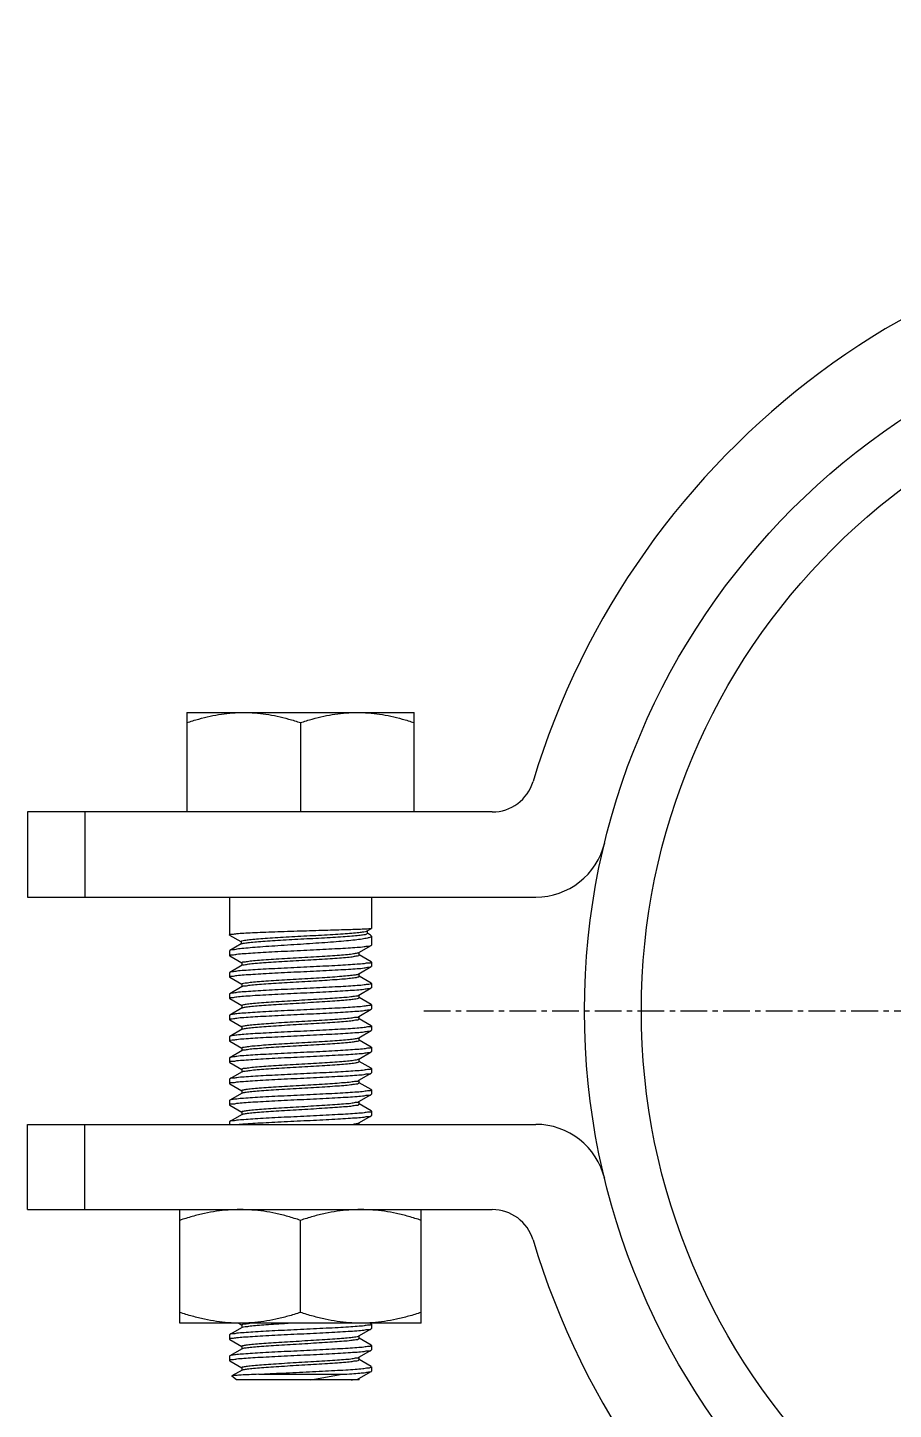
# Model space of a CAD drawing. Extents: x -452079 to 117456, y 3902 to 836955.
# Drawn here: x -266966 to -266561, y 688003 to 688650 of the extents above; entities that cross this region are included whole.
import ezdxf

# ---------------------------------------------------------------- set-up
doc = ezdxf.new("R2010")
doc.units = 0
doc.header["$LTSCALE"] = 1000
doc.header["$MEASUREMENT"] = 0
doc.linetypes.add('CENTER', pattern=[2, 1.25, -0.25, 0.25, -0.25])
doc.layers.add('总说明', color=2, linetype='Continuous')

msp = doc.modelspace()

# ---------------------------------------------------------------- linework, layer by layer
at = {"layer": '总说明', "color": 3, "linetype": 'Continuous'}
for p, q in [((-266891.97, 688329.2), (-266891.97, 688282.68)), ((-266891.97, 688329.2), (-266785.63, 688329.2)), ((-266838.8, 688324.45), (-266838.8, 688282.68)), ((-266785.63, 688282.68), (-266785.63, 688329.2)), ((-266966.47, 688282.68), (-266966.47, 688242.8)), ((-266749.06, 688282.68), (-266966.47, 688282.68)), ((-266939.75, 688282.68), (-266939.75, 688242.8)), ((-266966.47, 688242.8), (-266728.74, 688242.8)), ((-266872.03, 688242.8), (-266872.03, 688225.15)), ((-266805.57, 688242.8), (-266805.57, 688228.16)), ((-266807.61, 688226.98), (-266805.57, 688228.15)), ((-266807.48, 688225.79), (-266807.48, 688227.05)), ((-266805.57, 688228.15), (-266805.57, 688228.16)), ((-266871.95, 688225.06), (-266872.03, 688225.15)), ((-266871.95, 688225.06), (-266866.66, 688221.99)), ((-266866.49, 688220.88), (-266871.88, 688217.75)), ((-266866.62, 688222.05), (-266866.62, 688220.8)), ((-266866.46, 688220.85), (-266866.29, 688220.97)), ((-266811.46, 688216.88), (-266805.68, 688220.23)), ((-266805.96, 688224.97), (-266807.45, 688225.85)), ((-266805.96, 688224.97), (-266805.57, 688224.53)), ((-266805.68, 688220.23), (-266805.57, 688220.36)), ((-266805.57, 688224.53), (-266805.57, 688220.36)), ((-266871.88, 688217.75), (-266872.03, 688217.57)), ((-266872.03, 688217.57), (-266872.03, 688215.38)), ((-266871.92, 688215.25), (-266872.03, 688215.38)), ((-266871.92, 688215.25), (-266866.31, 688212)), ((-266811.32, 688215.71), (-266811.32, 688216.96)), ((-266805.68, 688212.52), (-266811.29, 688215.77)), ((-266871.92, 688207.53), (-266872.03, 688207.4)), ((-266872.03, 688207.4), (-266872.03, 688205.41)), ((-266866.14, 688210.88), (-266871.92, 688207.53)), ((-266866.28, 688212.05), (-266866.28, 688210.8)), ((-266811.46, 688206.91), (-266805.68, 688210.26)), ((-266805.68, 688212.52), (-266805.57, 688212.39)), ((-266805.68, 688210.26), (-266805.57, 688210.39)), ((-266805.57, 688212.39), (-266805.57, 688210.39)), ((-266871.92, 688205.28), (-266872.03, 688205.41)), ((-266871.92, 688205.28), (-266866.31, 688202.03)), ((-266866.14, 688200.91), (-266871.92, 688197.56)), ((-266866.28, 688202.08), (-266866.28, 688200.83)), ((-266866.1, 688200.88), (-266866.02, 688200.97)), ((-266811.32, 688205.74), (-266811.32, 688206.99)), ((-266805.68, 688202.55), (-266811.29, 688205.8)), ((-266805.68, 688202.55), (-266805.57, 688202.42)), ((-266805.57, 688202.42), (-266805.57, 688200.42)), ((-266871.92, 688197.56), (-266872.03, 688197.43)), ((-266872.03, 688197.43), (-266872.03, 688195.44)), ((-266871.92, 688195.31), (-266872.03, 688195.44)), ((-266871.92, 688195.31), (-266866.31, 688192.06)), ((-266811.59, 688196.88), (-266811.5, 688196.97)), ((-266811.46, 688196.94), (-266805.68, 688200.29)), ((-266811.32, 688195.77), (-266811.32, 688197.02)), ((-266805.68, 688192.58), (-266811.29, 688195.83)), ((-266805.68, 688200.29), (-266805.57, 688200.42)), ((-266866.14, 688190.94), (-266871.92, 688187.59)), ((-266866.28, 688192.11), (-266866.28, 688190.86)), ((-266811.46, 688186.97), (-266805.68, 688190.32)), ((-266805.68, 688192.58), (-266805.57, 688192.45)), ((-266805.68, 688190.32), (-266805.57, 688190.45)), ((-266805.57, 688192.45), (-266805.57, 688190.45)), ((-266871.92, 688187.59), (-266872.03, 688187.46)), ((-266872.03, 688187.46), (-266872.03, 688185.47)), ((-266871.92, 688185.34), (-266872.03, 688185.47)), ((-266871.92, 688185.34), (-266866.31, 688182.09)), ((-266866.28, 688182.14), (-266866.28, 688180.89)), ((-266811.32, 688185.8), (-266811.32, 688187.05)), ((-266805.68, 688182.61), (-266811.29, 688185.86)), ((-266805.68, 688182.61), (-266805.57, 688182.48)), ((-266805.57, 688182.48), (-266805.57, 688180.48)), ((-266871.92, 688177.62), (-266872.03, 688177.49)), ((-266872.03, 688177.49), (-266872.03, 688175.5)), ((-266871.92, 688175.37), (-266872.03, 688175.5)), ((-266866.14, 688180.97), (-266871.92, 688177.62)), ((-266871.92, 688175.37), (-266866.31, 688172.12)), ((-266811.46, 688177), (-266805.68, 688180.35)), ((-266811.32, 688175.83), (-266811.32, 688177.08)), ((-266805.68, 688172.64), (-266811.29, 688175.89)), ((-266805.68, 688180.35), (-266805.57, 688180.48)), ((-266866.14, 688171), (-266871.92, 688167.65)), ((-266866.28, 688172.18), (-266866.28, 688170.92)), ((-266811.46, 688167.03), (-266805.68, 688170.38)), ((-266805.68, 688172.64), (-266805.57, 688172.51)), ((-266805.68, 688170.38), (-266805.57, 688170.51)), ((-266805.57, 688172.51), (-266805.57, 688170.51)), ((-266871.92, 688167.65), (-266872.03, 688167.52)), ((-266872.03, 688167.52), (-266872.03, 688165.53)), ((-266871.92, 688165.4), (-266872.03, 688165.53)), ((-266871.92, 688165.4), (-266866.31, 688162.15)), ((-266866.28, 688162.21), (-266866.28, 688160.95)), ((-266811.32, 688165.86), (-266811.32, 688167.11)), ((-266805.68, 688162.67), (-266811.29, 688165.92)), ((-266805.68, 688162.67), (-266805.57, 688162.54)), ((-266805.57, 688162.54), (-266805.57, 688160.54)), ((-266871.92, 688157.68), (-266872.03, 688157.55)), ((-266872.03, 688157.55), (-266872.03, 688155.56)), ((-266871.92, 688155.43), (-266872.03, 688155.56)), ((-266866.14, 688161.03), (-266871.92, 688157.68)), ((-266871.92, 688155.43), (-266866.31, 688152.18)), ((-266866.1, 688161), (-266866.02, 688161.1)), ((-266811.59, 688157), (-266811.5, 688157.09)), ((-266811.46, 688157.06), (-266805.68, 688160.41)), ((-266811.32, 688155.89), (-266811.32, 688157.14)), ((-266805.68, 688152.7), (-266811.29, 688155.95)), ((-266805.68, 688160.41), (-266805.57, 688160.54)), ((-266866.14, 688151.06), (-266871.92, 688147.71)), ((-266866.28, 688152.24), (-266866.28, 688150.98)), ((-266811.46, 688147.09), (-266805.68, 688150.44)), ((-266805.68, 688152.7), (-266805.57, 688152.57)), ((-266805.68, 688150.44), (-266805.57, 688150.57)), ((-266805.57, 688152.57), (-266805.57, 688150.57)), ((-266871.92, 688147.71), (-266872.03, 688147.58)), ((-266872.03, 688147.58), (-266872.03, 688145.59)), ((-266871.92, 688145.46), (-266872.03, 688145.59)), ((-266871.92, 688145.46), (-266866.31, 688142.21)), ((-266811.32, 688145.92), (-266811.32, 688147.17)), ((-266805.68, 688142.73), (-266811.29, 688145.98)), ((-266805.68, 688142.73), (-266805.57, 688142.6)), ((-266805.57, 688142.6), (-266805.57, 688140.6)), ((-266966.47, 688096.57), (-266966.47, 688136.45)), ((-266966.47, 688136.45), (-266728.74, 688136.45)), ((-266939.75, 688096.57), (-266939.75, 688136.45)), ((-266871.92, 688137.74), (-266872.03, 688137.61)), ((-266872.03, 688137.61), (-266872.03, 688136.45)), ((-266866.14, 688141.09), (-266871.92, 688137.74)), ((-266866.28, 688142.27), (-266866.28, 688141.01)), ((-266811.46, 688137.12), (-266805.68, 688140.47)), ((-266811.32, 688136.45), (-266811.32, 688137.2)), ((-266805.68, 688140.47), (-266805.57, 688140.6)), ((-266966.47, 688096.57), (-266749.06, 688096.57)), ((-266895.3, 688043.4), (-266895.3, 688096.57)), ((-266838.8, 688048.44), (-266838.8, 688091.52)), ((-266782.31, 688043.4), (-266782.31, 688096.57)), ((-266782.31, 688043.4), (-266895.3, 688043.4)), ((-266866.14, 688041.39), (-266871.92, 688038.04)), ((-266867.85, 688043.4), (-266867.25, 688043.05)), ((-266867.25, 688043.05), (-266866.31, 688042.51)), ((-266866.28, 688042.57), (-266866.28, 688041.32)), ((-266866.1, 688041.36), (-266866.02, 688041.46)), ((-266811.46, 688037.42), (-266805.68, 688040.77)), ((-266805.68, 688043.03), (-266806.32, 688043.4)), ((-266805.68, 688043.03), (-266805.57, 688042.9)), ((-266805.68, 688040.77), (-266805.57, 688040.9)), ((-266805.57, 688042.9), (-266805.57, 688040.9)), ((-266871.92, 688038.04), (-266872.03, 688037.91)), ((-266872.03, 688037.91), (-266872.03, 688035.92)), ((-266871.92, 688035.79), (-266872.03, 688035.92)), ((-266871.92, 688035.79), (-266866.31, 688032.54)), ((-266866.28, 688032.6), (-266866.28, 688031.35)), ((-266811.59, 688037.36), (-266811.5, 688037.45)), ((-266811.32, 688036.25), (-266811.32, 688037.5)), ((-266805.68, 688033.06), (-266811.29, 688036.31)), ((-266805.68, 688033.06), (-266805.57, 688032.93)), ((-266805.57, 688032.93), (-266805.57, 688030.93)), ((-266871.92, 688028.07), (-266872.03, 688027.94)), ((-266872.03, 688027.94), (-266872.03, 688025.95)), ((-266866.14, 688031.42), (-266871.92, 688028.07)), ((-266811.46, 688027.45), (-266805.68, 688030.8)), ((-266811.32, 688026.28), (-266811.32, 688027.53)), ((-266805.68, 688023.09), (-266811.29, 688026.34)), ((-266805.68, 688030.8), (-266805.57, 688030.93)), ((-266871.92, 688025.82), (-266872.03, 688025.95)), ((-266871.92, 688025.82), (-266866.31, 688022.57)), ((-266866.14, 688021.46), (-266870.93, 688018.68)), ((-266866.28, 688022.63), (-266866.28, 688021.38)), ((-266811.46, 688017.48), (-266805.68, 688020.83)), ((-266805.65, 688023), (-266805.63, 688023.09)), ((-266805.64, 688020.79), (-266805.62, 688020.94)), ((-266805.57, 688022.96), (-266805.57, 688020.96)), ((-266870.93, 688018.68), (-266870.95, 688018.6)), ((-266868.71, 688016.81), (-266870.95, 688018.6)), ((-266811.33, 688016.81), (-266868.71, 688016.81)), ((-266858.33, 688019.47), (-266819.26, 688019.47)), ((-266833.97, 688016.81), (-266819.26, 688019.47)), ((-266811.32, 688016.81), (-266811.32, 688017.56))]:
    msp.add_line(p, q, dxfattribs=at)
at = {"layer": '总说明', "color": 4, "linetype": 'CENTER', "ltscale": 0.001, "const_width": 0.0369}
msp.add_lwpolyline([(-266571.79, 688649.72), (-266479.29, 688649.72)], dxfattribs=at)
at = {"layer": '总说明', "color": 4, "linetype": 'CENTER', "ltscale": 0.01}
msp.add_lwpolyline([(-266781.04, 688189.62), (-265961.17, 688189.62)], dxfattribs=at)
at = {"layer": '总说明', "color": 1, "linetype": 'Continuous'}
for radius in [332.33, 305.74]:
    msp.add_circle((-266373.54, 688189.62), radius, dxfattribs=at)
at = {"layer": '总说明', "color": 3, "linetype": 'Continuous'}
for centre, radius, start, end in [((-266373.54, 688189.62), 372.21, 16.74637, 163.25363), ((-266749.06, 688302.61), 19.94, 270, 343.25363), ((-266728.74, 688276.03), 33.23, 270, 346.32798), ((-266728.74, 688103.22), 33.23, 13.67202, 90), ((-266749.06, 688076.63), 19.94, 16.74637, 90), ((-266373.54, 688189.62), 372.21, 196.74637, 343.25363)]:
    msp.add_arc(centre, radius, start, end, dxfattribs=at)
for points, start_tangent, end_tangent in [([(-266891.97, 688324.45), (-266886.43, 688326.15), (-266881.08, 688327.47), (-266875.83, 688328.42), (-266870.61, 688329), (-266865.39, 688329.2)], (0.948683, 0.316228), (1, 0)), ([(-266865.39, 688329.2), (-266860.17, 688329), (-266854.95, 688328.42), (-266849.69, 688327.47), (-266844.35, 688326.15), (-266838.8, 688324.45)], (1, -0.000001), (0.948683, -0.316228)), ([(-266838.8, 688324.45), (-266833.26, 688326.15), (-266827.91, 688327.47), (-266822.66, 688328.42), (-266817.43, 688329), (-266812.22, 688329.2)], (0.948683, 0.316228), (1, 0)), ([(-266812.22, 688329.2), (-266807, 688329), (-266801.78, 688328.42), (-266796.52, 688327.47), (-266791.17, 688326.15), (-266785.63, 688324.45)], (1, -0.000001), (0.948683, -0.316228)), ([(-266871.91, 688225.16), (-266871.91, 688225.26), (-266870.82, 688225.51), (-266868.6, 688225.74), (-266865.35, 688225.97), (-266861.27, 688226.19), (-266856.41, 688226.4), (-266850.87, 688226.61), (-266844.89, 688226.81), (-266838.8, 688227)], (-0.10303, 0.994678), (0.999542, 0.03025)), ([(-266866.59, 688222.03), (-266866.29, 688222.3), (-266864.95, 688222.61), (-266862.63, 688222.91), (-266859.4, 688223.22), (-266855.38, 688223.53), (-266850.7, 688223.83), (-266845.53, 688224.14), (-266840.04, 688224.45), (-266834.43, 688224.76), (-266828.91, 688225.06), (-266823.66, 688225.37), (-266818.89, 688225.68), (-266814.77, 688225.99), (-266811.46, 688226.29), (-266809.09, 688226.6), (-266807.76, 688226.91), (-266807.65, 688227.01)], (0.45578, 0.890093), (0.663821, 0.747892)), ([(-266838.8, 688227), (-266833.07, 688227.17), (-266827.4, 688227.34), (-266822.06, 688227.5), (-266817.29, 688227.64), (-266813.25, 688227.77), (-266809.94, 688227.89), (-266807.49, 688228), (-266806.02, 688228.09), (-266805.58, 688228.16)], (0.999542, 0.03025), (0.904854, 0.425723)), ([(-266838.8, 688220.7), (-266844.89, 688220.31), (-266850.87, 688219.91), (-266856.42, 688219.53), (-266861.27, 688219.16), (-266865.35, 688218.79), (-266868.6, 688218.43), (-266870.83, 688218.07), (-266871.91, 688217.76)], (-0.997879, -0.065091), (-0.321189, -0.947015)), ([(-266866.29, 688220.97), (-266864.95, 688221.28), (-266862.63, 688221.58), (-266859.4, 688221.89), (-266855.38, 688222.2), (-266850.7, 688222.51), (-266845.53, 688222.81), (-266840.04, 688223.12), (-266834.43, 688223.43), (-266828.91, 688223.73), (-266823.66, 688224.04), (-266818.89, 688224.35), (-266814.77, 688224.66), (-266811.46, 688224.96), (-266809.09, 688225.27), (-266807.76, 688225.58), (-266807.55, 688225.83)], (0.851903, 0.523699), (0.420992, 0.907064)), ([(-266805.57, 688224.53), (-266806.02, 688224.07), (-266807.5, 688223.6), (-266809.96, 688223.15), (-266813.26, 688222.71), (-266817.3, 688222.3), (-266822.07, 688221.88), (-266827.41, 688221.48), (-266833.07, 688221.08), (-266838.8, 688220.7)], (-0.135781, -0.990739), (-0.997879, -0.065091)), ([(-266838.8, 688217.87), (-266832.71, 688218.16), (-266826.83, 688218.46), (-266821.35, 688218.75), (-266816.46, 688219.04), (-266812.33, 688219.33), (-266809.07, 688219.63), (-266806.85, 688219.92), (-266805.72, 688220.21), (-266805.71, 688220.24)], (0.998862, 0.047692), (0.27764, 0.960685)), ([(-266871.92, 688215.38), (-266871.9, 688215.52), (-266870.79, 688215.81), (-266868.54, 688216.11), (-266865.26, 688216.41), (-266861.14, 688216.7), (-266856.3, 688216.99), (-266850.82, 688217.28), (-266844.89, 688217.58), (-266838.8, 688217.87)], (-0.020234, 0.999795), (0.998862, 0.047692)), ([(-266866.17, 688212.07), (-266866.17, 688212.19), (-266865.14, 688212.51), (-266863.04, 688212.83), (-266859.97, 688213.15), (-266856.05, 688213.47), (-266851.43, 688213.79), (-266846.3, 688214.11), (-266840.87, 688214.43), (-266835.36, 688214.75), (-266829.98, 688215.07), (-266824.96, 688215.38), (-266820.5, 688215.7), (-266816.78, 688216.02), (-266813.94, 688216.34), (-266812.1, 688216.66), (-266811.44, 688216.84)], (-0.154272, 0.988028), (0.865104, 0.501593)), ([(-266866.17, 688210.89), (-266865.14, 688211.18), (-266863.04, 688211.5), (-266859.97, 688211.82), (-266856.05, 688212.14), (-266851.43, 688212.46), (-266846.3, 688212.78), (-266840.87, 688213.1), (-266835.36, 688213.42), (-266829.98, 688213.74), (-266824.96, 688214.06), (-266820.5, 688214.37), (-266816.78, 688214.69), (-266813.94, 688215.01), (-266812.1, 688215.33), (-266811.34, 688215.65), (-266811.36, 688215.69)], (0.235042, 0.971985), (-0.46906, 0.883166)), ([(-266871.92, 688205.41), (-266871.91, 688205.55), (-266870.78, 688205.85), (-266868.51, 688206.15), (-266865.21, 688206.44), (-266861.08, 688206.73), (-266856.2, 688207.03), (-266850.74, 688207.32), (-266844.87, 688207.61), (-266838.8, 688207.9)], (-0.051605, 0.998668), (0.998862, 0.047692)), ([(-266838.8, 688209.89), (-266844.89, 688209.6), (-266850.82, 688209.31), (-266856.3, 688209.01), (-266861.14, 688208.73), (-266865.26, 688208.43), (-266868.54, 688208.14), (-266870.79, 688207.84), (-266871.9, 688207.54), (-266871.9, 688207.53)], (-0.998862, -0.047692), (-0.231051, -0.972942)), ([(-266805.69, 688212.39), (-266805.72, 688212.24), (-266806.85, 688211.95), (-266809.07, 688211.65), (-266812.33, 688211.36), (-266816.46, 688211.06), (-266821.35, 688210.77), (-266826.83, 688210.48), (-266832.71, 688210.19), (-266838.8, 688209.89)], (-0.038424, -0.999262), (-0.998862, -0.047692)), ([(-266838.8, 688207.9), (-266832.74, 688208.19), (-266826.79, 688208.49), (-266821.22, 688208.79), (-266816.31, 688209.08), (-266812.22, 688209.37), (-266809.03, 688209.66), (-266806.82, 688209.96), (-266805.7, 688210.25), (-266805.7, 688210.27)], (0.998862, 0.047692), (0.213568, 0.976928)), ([(-266866.21, 688202.05), (-266866.02, 688202.3), (-266864.71, 688202.62), (-266862.36, 688202.94), (-266859.07, 688203.26), (-266854.95, 688203.58), (-266850.19, 688203.9), (-266844.96, 688204.22), (-266839.49, 688204.54), (-266833.99, 688204.86), (-266828.69, 688205.18), (-266823.79, 688205.49), (-266819.49, 688205.81), (-266815.98, 688206.13), (-266813.38, 688206.45), (-266811.81, 688206.77), (-266811.47, 688206.93)], (0.385527, 0.922697), (0.84962, 0.527396)), ([(-266866.02, 688200.97), (-266864.71, 688201.29), (-266862.36, 688201.61), (-266859.07, 688201.93), (-266854.95, 688202.25), (-266850.19, 688202.57), (-266844.96, 688202.89), (-266839.49, 688203.21), (-266833.99, 688203.53), (-266828.69, 688203.85), (-266823.79, 688204.17), (-266819.49, 688204.48), (-266815.98, 688204.8), (-266813.38, 688205.12), (-266811.81, 688205.44), (-266811.33, 688205.74)], (0.73028, 0.683148), (0.307007, 0.951707)), ([(-266805.69, 688202.41), (-266805.7, 688202.28), (-266806.82, 688201.98), (-266809.03, 688201.69), (-266812.22, 688201.4), (-266816.31, 688201.1), (-266821.22, 688200.81), (-266826.79, 688200.51), (-266832.74, 688200.22), (-266838.8, 688199.92)], (0.038177, -0.999271), (-0.998862, -0.047692)), ([(-266871.92, 688195.44), (-266871.9, 688195.58), (-266870.79, 688195.87), (-266868.58, 688196.17), (-266865.39, 688196.46), (-266861.3, 688196.75), (-266856.39, 688197.05), (-266850.82, 688197.34), (-266844.87, 688197.64), (-266838.8, 688197.93)], (-0.046744, 0.998907), (0.998862, 0.047692)), ([(-266838.8, 688199.92), (-266844.87, 688199.63), (-266850.74, 688199.34), (-266856.2, 688199.05), (-266861.08, 688198.76), (-266865.21, 688198.47), (-266868.51, 688198.17), (-266870.78, 688197.87), (-266871.91, 688197.57), (-266871.91, 688197.56)], (-0.998862, -0.047692), (-0.202318, -0.97932)), ([(-266866.27, 688192.11), (-266865.79, 688192.41), (-266864.22, 688192.73), (-266861.62, 688193.05), (-266858.11, 688193.37), (-266853.81, 688193.69), (-266848.92, 688194.01), (-266843.61, 688194.33), (-266838.11, 688194.65), (-266832.64, 688194.97), (-266827.42, 688195.29), (-266822.65, 688195.6), (-266818.54, 688195.92), (-266815.24, 688196.24), (-266812.89, 688196.56), (-266811.59, 688196.88)], (0.307007, 0.951707), (0.73028, 0.683148)), ([(-266866.13, 688190.92), (-266865.79, 688191.08), (-266864.22, 688191.4), (-266861.62, 688191.72), (-266858.11, 688192.04), (-266853.81, 688192.36), (-266848.92, 688192.68), (-266843.61, 688193), (-266838.11, 688193.32), (-266832.64, 688193.64), (-266827.42, 688193.96), (-266822.65, 688194.28), (-266818.54, 688194.59), (-266815.24, 688194.91), (-266812.89, 688195.23), (-266811.59, 688195.55), (-266811.4, 688195.8)], (0.84962, 0.527396), (0.385527, 0.922697)), ([(-266838.8, 688197.93), (-266832.73, 688198.22), (-266826.86, 688198.51), (-266821.4, 688198.81), (-266816.51, 688199.1), (-266812.39, 688199.39), (-266809.09, 688199.69), (-266806.82, 688199.99), (-266805.7, 688200.28), (-266805.7, 688200.3)], (0.998862, 0.047692), (0.202707, 0.979239)), ([(-266838.8, 688189.95), (-266844.87, 688189.66), (-266850.82, 688189.37), (-266856.39, 688189.07), (-266861.3, 688188.77), (-266865.39, 688188.48), (-266868.58, 688188.19), (-266870.79, 688187.9), (-266871.9, 688187.6), (-266871.91, 688187.59)], (-0.998862, -0.047692), (-0.206759, -0.978392)), ([(-266871.91, 688185.46), (-266871.89, 688185.62), (-266870.76, 688185.91), (-266868.54, 688186.2), (-266865.28, 688186.5), (-266861.15, 688186.79), (-266856.25, 688187.08), (-266850.77, 688187.38), (-266844.89, 688187.67), (-266838.8, 688187.96)], (0.036199, 0.999345), (0.998862, 0.047692)), ([(-266805.69, 688192.44), (-266805.7, 688192.31), (-266806.82, 688192.01), (-266809.09, 688191.71), (-266812.39, 688191.41), (-266816.51, 688191.12), (-266821.4, 688190.83), (-266826.86, 688190.54), (-266832.73, 688190.25), (-266838.8, 688189.95)], (0.050899, -0.998704), (-0.998862, -0.047692)), ([(-266838.8, 688187.96), (-266832.71, 688188.25), (-266826.78, 688188.55), (-266821.3, 688188.84), (-266816.46, 688189.13), (-266812.34, 688189.42), (-266809.06, 688189.72), (-266806.81, 688190.02), (-266805.7, 688190.31), (-266805.7, 688190.33)], (0.998862, 0.047692), (0.220718, 0.975338)), ([(-266866.24, 688182.16), (-266866.26, 688182.2), (-266865.5, 688182.52), (-266863.66, 688182.84), (-266860.83, 688183.16), (-266857.1, 688183.48), (-266852.64, 688183.8), (-266847.62, 688184.12), (-266842.25, 688184.44), (-266836.73, 688184.76), (-266831.3, 688185.08), (-266826.17, 688185.4), (-266821.55, 688185.71), (-266817.63, 688186.03), (-266814.56, 688186.35), (-266812.46, 688186.67), (-266811.44, 688186.97)], (-0.46906, 0.883166), (0.235041, 0.971985)), ([(-266866.16, 688181.01), (-266865.5, 688181.19), (-266863.66, 688181.51), (-266860.83, 688181.83), (-266857.1, 688182.15), (-266852.64, 688182.47), (-266847.62, 688182.79), (-266842.25, 688183.11), (-266836.73, 688183.43), (-266831.3, 688183.75), (-266826.17, 688184.07), (-266821.55, 688184.38), (-266817.63, 688184.7), (-266814.56, 688185.02), (-266812.46, 688185.34), (-266811.43, 688185.66), (-266811.43, 688185.78)], (0.865104, 0.501593), (-0.154272, 0.988028)), ([(-266805.69, 688182.47), (-266805.7, 688182.34), (-266806.81, 688182.04), (-266809.06, 688181.74), (-266812.34, 688181.45), (-266816.46, 688181.15), (-266821.3, 688180.87), (-266826.78, 688180.57), (-266832.71, 688180.28), (-266838.8, 688179.98)], (0.03272, -0.999465), (-0.998862, -0.047692)), ([(-266871.92, 688175.5), (-266871.9, 688175.64), (-266870.79, 688175.93), (-266868.54, 688176.23), (-266865.26, 688176.53), (-266861.14, 688176.82), (-266856.3, 688177.11), (-266850.82, 688177.4), (-266844.89, 688177.7), (-266838.8, 688177.99)], (-0.020234, 0.999795), (0.998862, 0.047692)), ([(-266838.8, 688179.98), (-266844.89, 688179.69), (-266850.77, 688179.4), (-266856.25, 688179.11), (-266861.15, 688178.81), (-266865.28, 688178.52), (-266868.54, 688178.23), (-266870.76, 688177.93), (-266871.89, 688177.64), (-266871.9, 688177.62)], (-0.998862, -0.047692), (-0.2756, -0.961273)), ([(-266866.17, 688172.19), (-266866.17, 688172.31), (-266865.14, 688172.63), (-266863.04, 688172.95), (-266859.97, 688173.27), (-266856.05, 688173.59), (-266851.43, 688173.91), (-266846.3, 688174.23), (-266840.87, 688174.55), (-266835.36, 688174.87), (-266829.98, 688175.19), (-266824.96, 688175.5), (-266820.5, 688175.82), (-266816.78, 688176.14), (-266813.94, 688176.46), (-266812.1, 688176.78), (-266811.44, 688176.96)], (-0.154272, 0.988028), (0.865104, 0.501593)), ([(-266866.17, 688171.01), (-266865.14, 688171.3), (-266863.04, 688171.62), (-266859.97, 688171.94), (-266856.05, 688172.26), (-266851.43, 688172.58), (-266846.3, 688172.9), (-266840.87, 688173.22), (-266835.36, 688173.54), (-266829.98, 688173.86), (-266824.96, 688174.18), (-266820.5, 688174.49), (-266816.78, 688174.81), (-266813.94, 688175.13), (-266812.1, 688175.45), (-266811.34, 688175.77), (-266811.36, 688175.81)], (0.235042, 0.971985), (-0.46906, 0.883166)), ([(-266838.8, 688177.99), (-266832.71, 688178.28), (-266826.83, 688178.58), (-266821.35, 688178.87), (-266816.46, 688179.16), (-266812.33, 688179.45), (-266809.07, 688179.75), (-266806.85, 688180.04), (-266805.72, 688180.33), (-266805.71, 688180.36)], (0.998862, 0.047692), (0.27764, 0.960685)), ([(-266838.8, 688170.01), (-266844.89, 688169.72), (-266850.82, 688169.43), (-266856.3, 688169.14), (-266861.14, 688168.85), (-266865.26, 688168.55), (-266868.54, 688168.26), (-266870.79, 688167.96), (-266871.9, 688167.67), (-266871.9, 688167.65)], (-0.998862, -0.047692), (-0.231051, -0.972942)), ([(-266805.69, 688172.51), (-266805.72, 688172.36), (-266806.85, 688172.07), (-266809.07, 688171.77), (-266812.33, 688171.48), (-266816.46, 688171.18), (-266821.35, 688170.89), (-266826.83, 688170.6), (-266832.71, 688170.31), (-266838.8, 688170.01)], (-0.038424, -0.999262), (-0.998862, -0.047692)), ([(-266838.8, 688168.02), (-266832.74, 688168.31), (-266826.79, 688168.61), (-266821.22, 688168.91), (-266816.31, 688169.2), (-266812.22, 688169.49), (-266809.03, 688169.78), (-266806.82, 688170.08), (-266805.7, 688170.37), (-266805.7, 688170.39)], (0.998862, 0.047692), (0.213568, 0.976928)), ([(-266871.92, 688165.53), (-266871.91, 688165.67), (-266870.78, 688165.97), (-266868.51, 688166.27), (-266865.21, 688166.56), (-266861.08, 688166.85), (-266856.2, 688167.15), (-266850.74, 688167.44), (-266844.87, 688167.73), (-266838.8, 688168.02)], (-0.051605, 0.998668), (0.998862, 0.047692)), ([(-266866.21, 688162.17), (-266866.02, 688162.42), (-266864.71, 688162.74), (-266862.36, 688163.06), (-266859.07, 688163.38), (-266854.95, 688163.7), (-266850.19, 688164.02), (-266844.96, 688164.34), (-266839.49, 688164.66), (-266833.99, 688164.98), (-266828.69, 688165.3), (-266823.79, 688165.61), (-266819.49, 688165.93), (-266815.98, 688166.25), (-266813.38, 688166.57), (-266811.81, 688166.89), (-266811.47, 688167.05)], (0.385527, 0.922697), (0.84962, 0.527396)), ([(-266866.02, 688161.1), (-266864.71, 688161.41), (-266862.36, 688161.73), (-266859.07, 688162.05), (-266854.95, 688162.37), (-266850.19, 688162.69), (-266844.96, 688163.01), (-266839.49, 688163.33), (-266833.99, 688163.65), (-266828.69, 688163.97), (-266823.79, 688164.29), (-266819.49, 688164.6), (-266815.98, 688164.92), (-266813.38, 688165.24), (-266811.81, 688165.56), (-266811.33, 688165.86)], (0.73028, 0.683148), (0.307007, 0.951707)), ([(-266805.69, 688162.53), (-266805.7, 688162.4), (-266806.82, 688162.1), (-266809.03, 688161.81), (-266812.22, 688161.52), (-266816.31, 688161.22), (-266821.22, 688160.93), (-266826.79, 688160.63), (-266832.74, 688160.34), (-266838.8, 688160.04)], (0.038177, -0.999271), (-0.998862, -0.047692)), ([(-266871.92, 688155.56), (-266871.9, 688155.7), (-266870.79, 688155.99), (-266868.58, 688156.29), (-266865.39, 688156.58), (-266861.3, 688156.87), (-266856.39, 688157.17), (-266850.82, 688157.46), (-266844.87, 688157.76), (-266838.8, 688158.05)], (-0.046744, 0.998907), (0.998862, 0.047692)), ([(-266838.8, 688160.04), (-266844.87, 688159.75), (-266850.74, 688159.46), (-266856.2, 688159.17), (-266861.08, 688158.88), (-266865.21, 688158.59), (-266868.51, 688158.29), (-266870.78, 688157.99), (-266871.91, 688157.69), (-266871.91, 688157.68)], (-0.998862, -0.047692), (-0.202318, -0.97932)), ([(-266866.27, 688152.23), (-266865.79, 688152.53), (-266864.22, 688152.85), (-266861.62, 688153.17), (-266858.11, 688153.49), (-266853.81, 688153.81), (-266848.92, 688154.13), (-266843.61, 688154.45), (-266838.11, 688154.77), (-266832.64, 688155.09), (-266827.42, 688155.41), (-266822.65, 688155.72), (-266818.54, 688156.04), (-266815.24, 688156.36), (-266812.89, 688156.68), (-266811.59, 688157)], (0.307007, 0.951707), (0.73028, 0.683148)), ([(-266866.13, 688151.04), (-266865.79, 688151.2), (-266864.22, 688151.52), (-266861.62, 688151.84), (-266858.11, 688152.16), (-266853.81, 688152.48), (-266848.92, 688152.8), (-266843.61, 688153.12), (-266838.11, 688153.44), (-266832.64, 688153.76), (-266827.42, 688154.08), (-266822.65, 688154.4), (-266818.54, 688154.71), (-266815.24, 688155.03), (-266812.89, 688155.35), (-266811.59, 688155.67), (-266811.4, 688155.92)], (0.84962, 0.527396), (0.385527, 0.922697)), ([(-266838.8, 688158.05), (-266832.73, 688158.34), (-266826.86, 688158.63), (-266821.4, 688158.93), (-266816.51, 688159.22), (-266812.39, 688159.51), (-266809.09, 688159.81), (-266806.82, 688160.11), (-266805.7, 688160.4), (-266805.7, 688160.42)], (0.998862, 0.047692), (0.202707, 0.979239)), ([(-266838.8, 688150.08), (-266844.87, 688149.78), (-266850.82, 688149.49), (-266856.39, 688149.19), (-266861.3, 688148.89), (-266865.39, 688148.6), (-266868.58, 688148.31), (-266870.79, 688148.02), (-266871.9, 688147.72), (-266871.91, 688147.71)], (-0.998862, -0.047692), (-0.206759, -0.978392)), ([(-266805.69, 688152.56), (-266805.7, 688152.43), (-266806.82, 688152.13), (-266809.09, 688151.83), (-266812.39, 688151.53), (-266816.51, 688151.24), (-266821.4, 688150.95), (-266826.86, 688150.66), (-266832.73, 688150.37), (-266838.8, 688150.08)], (0.050899, -0.998704), (-0.998862, -0.047692)), ([(-266838.8, 688148.08), (-266832.71, 688148.37), (-266826.78, 688148.67), (-266821.3, 688148.96), (-266816.46, 688149.25), (-266812.34, 688149.54), (-266809.06, 688149.84), (-266806.81, 688150.14), (-266805.7, 688150.43), (-266805.7, 688150.45)], (0.998862, 0.047692), (0.220718, 0.975338)), ([(-266871.91, 688145.58), (-266871.89, 688145.74), (-266870.76, 688146.03), (-266868.54, 688146.32), (-266865.28, 688146.62), (-266861.15, 688146.91), (-266856.25, 688147.2), (-266850.77, 688147.5), (-266844.89, 688147.79), (-266838.8, 688148.08)], (0.036199, 0.999345), (0.998862, 0.047692)), ([(-266866.24, 688142.28), (-266866.26, 688142.33), (-266865.5, 688142.64), (-266863.66, 688142.96), (-266860.83, 688143.28), (-266857.1, 688143.6), (-266852.64, 688143.92), (-266847.62, 688144.24), (-266842.25, 688144.56), (-266836.73, 688144.88), (-266831.3, 688145.2), (-266826.17, 688145.52), (-266821.55, 688145.83), (-266817.63, 688146.15), (-266814.56, 688146.47), (-266812.46, 688146.79), (-266811.44, 688147.09)], (-0.46906, 0.883166), (0.235041, 0.971985)), ([(-266866.16, 688141.13), (-266865.5, 688141.31), (-266863.66, 688141.63), (-266860.83, 688141.95), (-266857.1, 688142.27), (-266852.64, 688142.59), (-266847.62, 688142.91), (-266842.25, 688143.23), (-266836.73, 688143.55), (-266831.3, 688143.87), (-266826.17, 688144.19), (-266821.55, 688144.51), (-266817.63, 688144.82), (-266814.56, 688145.14), (-266812.46, 688145.46), (-266811.43, 688145.78), (-266811.43, 688145.9)], (0.865104, 0.501593), (-0.154272, 0.988028)), ([(-266805.69, 688142.59), (-266805.7, 688142.46), (-266806.81, 688142.16), (-266809.06, 688141.86), (-266812.34, 688141.57), (-266816.46, 688141.27), (-266821.3, 688140.99), (-266826.78, 688140.69), (-266832.71, 688140.4), (-266838.8, 688140.11)], (0.03272, -0.999465), (-0.998862, -0.047692)), ([(-266838.8, 688140.11), (-266844.89, 688139.81), (-266850.77, 688139.52), (-266856.25, 688139.23), (-266861.15, 688138.93), (-266865.28, 688138.64), (-266868.54, 688138.35), (-266870.76, 688138.05), (-266871.89, 688137.76), (-266871.9, 688137.74)], (-0.998862, -0.047692), (-0.2756, -0.961273)), ([(-266867.48, 688136.5), (-266865.26, 688136.65), (-266861.14, 688136.94), (-266856.3, 688137.23), (-266850.82, 688137.52), (-266844.89, 688137.82), (-266838.8, 688138.11)], (0.995007, 0.099802), (0.998862, 0.047692)), ([(-266838.8, 688138.11), (-266832.71, 688138.4), (-266826.83, 688138.7), (-266821.35, 688138.99), (-266816.46, 688139.28), (-266812.33, 688139.57), (-266809.07, 688139.87), (-266806.85, 688140.16), (-266805.72, 688140.45), (-266805.71, 688140.48)], (0.998862, 0.047692), (0.27764, 0.960685)), ([(-266813.94, 688136.58), (-266812.1, 688136.9), (-266811.44, 688137.08)], (0.989689, 0.143233), (0.865104, 0.501593)), ([(-266867.05, 688096.57), (-266872.59, 688096.36), (-266878.14, 688095.74), (-266883.72, 688094.73), (-266889.41, 688093.33), (-266895.3, 688091.52)], (-1, 0), (-0.948683, -0.316228)), ([(-266838.8, 688091.52), (-266844.69, 688093.33), (-266850.38, 688094.73), (-266855.96, 688095.74), (-266861.51, 688096.36), (-266867.05, 688096.57)], (-0.948683, 0.316228), (-1, 0.000001)), ([(-266810.55, 688096.57), (-266816.1, 688096.36), (-266821.65, 688095.74), (-266827.23, 688094.73), (-266832.91, 688093.33), (-266838.8, 688091.52)], (-1, 0), (-0.948683, -0.316228)), ([(-266782.31, 688091.52), (-266788.2, 688093.33), (-266793.88, 688094.73), (-266799.46, 688095.74), (-266805.01, 688096.36), (-266810.55, 688096.57)], (-0.948683, 0.316228), (-1, 0.000001)), ([(-266867.05, 688043.4), (-266872.59, 688043.61), (-266878.14, 688044.22), (-266883.72, 688045.24), (-266889.41, 688046.64), (-266895.3, 688048.44)], (-1, 0), (-0.948683, 0.316228)), ([(-266838.8, 688048.44), (-266844.69, 688046.64), (-266850.38, 688045.24), (-266855.96, 688044.22), (-266861.51, 688043.61), (-266867.05, 688043.4)], (-0.948683, -0.316228), (-1, -0.000001)), ([(-266810.55, 688043.4), (-266816.1, 688043.61), (-266821.65, 688044.22), (-266827.23, 688045.24), (-266832.91, 688046.64), (-266838.8, 688048.44)], (-1, 0), (-0.948683, 0.316228)), ([(-266782.31, 688048.44), (-266788.2, 688046.64), (-266793.88, 688045.24), (-266799.46, 688044.22), (-266805.01, 688043.61), (-266810.55, 688043.4)], (-0.948683, -0.316228), (-1, -0.000001)), ([(-266838.8, 688040.41), (-266844.87, 688040.11), (-266850.74, 688039.82), (-266856.2, 688039.53), (-266861.08, 688039.24), (-266865.21, 688038.95), (-266868.51, 688038.65), (-266870.78, 688038.35), (-266871.91, 688038.05), (-266871.91, 688038.04)], (-0.998862, -0.047692), (-0.202318, -0.97932)), ([(-266866.21, 688042.54), (-266866.02, 688042.79), (-266864.71, 688043.1), (-266862.56, 688043.39)], (0.385527, 0.922697), (0.986282, 0.16507)), ([(-266866.02, 688041.46), (-266864.71, 688041.78), (-266862.36, 688042.09), (-266859.07, 688042.41), (-266854.95, 688042.73), (-266850.19, 688043.05), (-266844.96, 688043.37), (-266844.51, 688043.4)], (0.73028, 0.683148), (0.998249, 0.05915)), ([(-266805.69, 688042.89), (-266805.7, 688042.76), (-266806.82, 688042.46), (-266809.03, 688042.17), (-266812.22, 688041.88), (-266816.31, 688041.59), (-266821.22, 688041.29), (-266826.79, 688040.99), (-266832.74, 688040.7), (-266838.8, 688040.41)], (0.038177, -0.999271), (-0.998862, -0.047692)), ([(-266838.8, 688038.41), (-266832.73, 688038.7), (-266826.86, 688039), (-266821.4, 688039.29), (-266816.51, 688039.58), (-266812.39, 688039.87), (-266809.09, 688040.17), (-266806.82, 688040.47), (-266805.7, 688040.76), (-266805.7, 688040.78)], (0.998862, 0.047692), (0.202707, 0.979239)), ([(-266871.92, 688035.92), (-266871.9, 688036.06), (-266870.79, 688036.36), (-266868.58, 688036.65), (-266865.39, 688036.94), (-266861.3, 688037.23), (-266856.39, 688037.53), (-266850.82, 688037.82), (-266844.87, 688038.12), (-266838.8, 688038.41)], (-0.046744, 0.998907), (0.998862, 0.047692)), ([(-266866.27, 688032.59), (-266865.79, 688032.9), (-266864.22, 688033.21), (-266861.62, 688033.53), (-266858.11, 688033.85), (-266853.81, 688034.17), (-266848.92, 688034.49), (-266843.61, 688034.81), (-266838.11, 688035.13), (-266832.64, 688035.45), (-266827.42, 688035.77), (-266822.65, 688036.09), (-266818.54, 688036.4), (-266815.24, 688036.72), (-266812.89, 688037.04), (-266811.59, 688037.36)], (0.307007, 0.951707), (0.73028, 0.683148)), ([(-266866.13, 688031.4), (-266865.79, 688031.57), (-266864.22, 688031.88), (-266861.62, 688032.2), (-266858.11, 688032.52), (-266853.81, 688032.84), (-266848.92, 688033.16), (-266843.61, 688033.48), (-266838.11, 688033.8), (-266832.64, 688034.12), (-266827.42, 688034.44), (-266822.65, 688034.76), (-266818.54, 688035.08), (-266815.24, 688035.39), (-266812.89, 688035.71), (-266811.59, 688036.03), (-266811.4, 688036.28)], (0.84962, 0.527396), (0.385527, 0.922697)), ([(-266805.69, 688032.92), (-266805.7, 688032.79), (-266806.82, 688032.49), (-266809.09, 688032.19), (-266812.39, 688031.89), (-266816.51, 688031.6), (-266821.4, 688031.31), (-266826.86, 688031.02), (-266832.73, 688030.73), (-266838.8, 688030.44)], (0.050899, -0.998704), (-0.998862, -0.047692)), ([(-266838.8, 688030.44), (-266844.87, 688030.14), (-266850.82, 688029.85), (-266856.39, 688029.55), (-266861.3, 688029.26), (-266865.39, 688028.96), (-266868.58, 688028.67), (-266870.79, 688028.38), (-266871.9, 688028.08), (-266871.91, 688028.07)], (-0.998862, -0.047692), (-0.206759, -0.978392)), ([(-266871.91, 688025.95), (-266871.89, 688026.1), (-266870.76, 688026.39), (-266868.54, 688026.68), (-266865.28, 688026.98), (-266861.15, 688027.27), (-266856.25, 688027.56), (-266850.77, 688027.86), (-266844.89, 688028.15), (-266838.8, 688028.44)], (0.036199, 0.999345), (0.998862, 0.047692)), ([(-266866.24, 688022.64), (-266866.26, 688022.69), (-266865.5, 688023.01), (-266863.66, 688023.32), (-266860.83, 688023.64), (-266857.1, 688023.96), (-266852.64, 688024.28), (-266847.62, 688024.6), (-266842.25, 688024.92), (-266836.73, 688025.24), (-266831.3, 688025.56), (-266826.17, 688025.88), (-266821.55, 688026.2), (-266817.63, 688026.51), (-266814.56, 688026.83), (-266812.46, 688027.15), (-266811.44, 688027.45)], (-0.46906, 0.883166), (0.235041, 0.971985)), ([(-266866.16, 688021.49), (-266865.5, 688021.68), (-266863.66, 688021.99), (-266860.83, 688022.31), (-266857.1, 688022.63), (-266852.64, 688022.95), (-266847.62, 688023.27), (-266842.25, 688023.59), (-266836.73, 688023.91), (-266831.3, 688024.23), (-266826.17, 688024.55), (-266821.55, 688024.87), (-266817.63, 688025.19), (-266814.56, 688025.5), (-266812.46, 688025.82), (-266811.43, 688026.14), (-266811.43, 688026.26)], (0.865104, 0.501593), (-0.154272, 0.988028)), ([(-266838.8, 688028.44), (-266832.71, 688028.73), (-266826.78, 688029.03), (-266821.3, 688029.32), (-266816.46, 688029.61), (-266812.34, 688029.9), (-266809.06, 688030.2), (-266806.81, 688030.5), (-266805.7, 688030.79), (-266805.7, 688030.81)], (0.998862, 0.047692), (0.220718, 0.975338)), ([(-266858.33, 688019.47), (-266852.95, 688019.77), (-266847.07, 688020.07), (-266840.89, 688020.37), (-266834.64, 688020.67), (-266828.53, 688020.96), (-266822.79, 688021.26), (-266817.62, 688021.56), (-266813.2, 688021.86), (-266809.68, 688022.16), (-266807.2, 688022.46), (-266805.83, 688022.76), (-266805.65, 688023)], (0.998263, 0.058909), (0.397743, 0.917497)), ([(-266819.26, 688019.47), (-266814.81, 688019.75), (-266811.08, 688020.04), (-266808.23, 688020.32), (-266806.4, 688020.61), (-266805.64, 688020.79)], (0.998263, 0.058922), (0.746109, 0.665824)), ([(-266858.33, 688019.47), (-266862.88, 688019.29), (-266866.55, 688019.12), (-266869.16, 688018.94), (-266870.63, 688018.77), (-266870.89, 688018.63)], (-0.999382, -0.035139), (-0.802055, -0.59725)), ([(-266815.01, 688016.81), (-266812.84, 688017.11), (-266811.6, 688017.41), (-266811.49, 688017.51)], (0.993396, 0.11474), (0.715986, 0.698115))]:
    msp.add_spline(points, degree=3, dxfattribs=dict(at, start_tangent=start_tangent, end_tangent=end_tangent))

doc.saveas('drawing.dxf')
